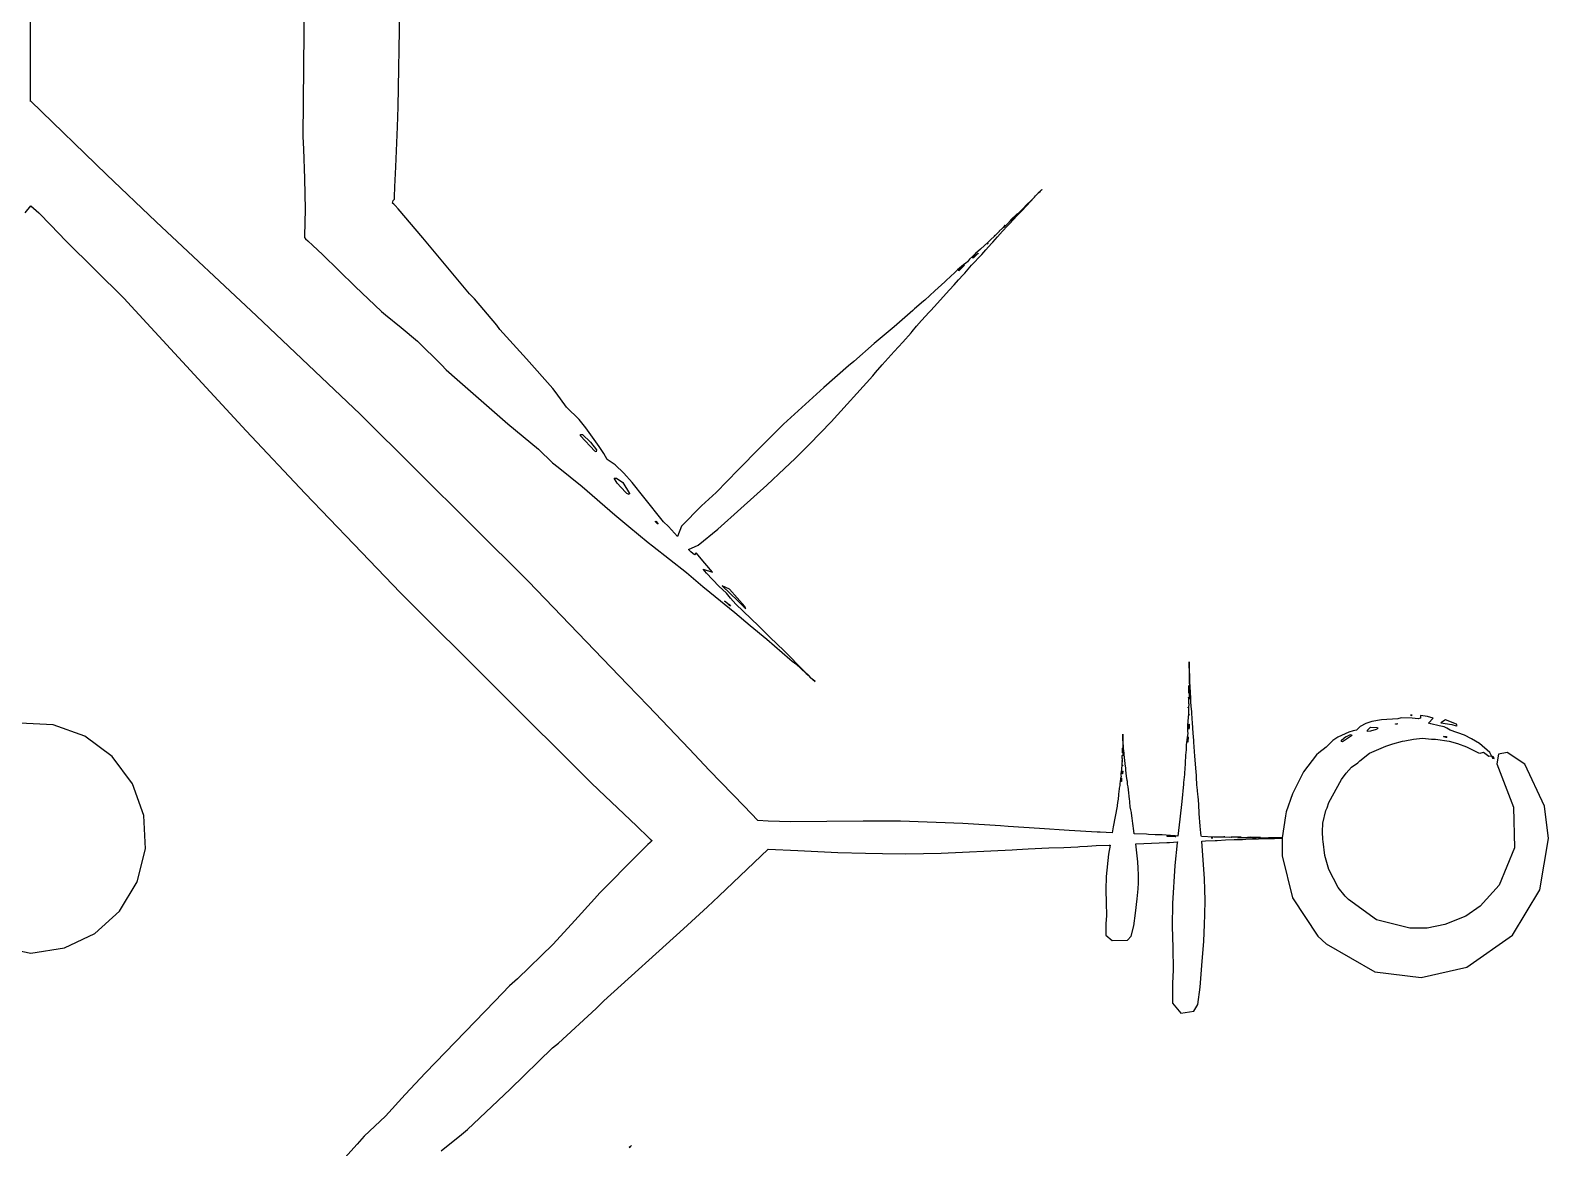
# Model space of a CAD drawing. Extents: x 0 to 153, y 0 to 357.
# Drawn here: x 76.55 to 105.83, y 67.46 to 89.02 of the extents above; entities that cross this region are included whole.
import ezdxf

# ---------------------------------------------------------------- set-up
doc = ezdxf.new("R2010")
doc.units = 0

msp = doc.modelspace()

# ---------------------------------------------------------------- linework, layer by layer
at = {"layer": 'Layer 1'}
for p, q in [((81.837107, 90.47021), (81.802173, 86.96647)), ((76.554181, 87.647554), (76.55303, 89.354234)), ((83.639966, 87.540773), (83.676122, 89.396313)), ((76.556964, 87.650438), (76.554181, 87.647554)), ((78.019724, 86.233688), (76.556964, 87.650438)), ((83.629722, 87.155582), (83.639966, 87.540773)), ((81.802173, 86.96647), (81.813434, 86.721752)), ((83.59872, 86.385658), (83.629722, 87.155582)), ((81.813434, 86.721752), (81.838532, 86.162069)), ((83.580813, 86.000755), (83.59872, 86.385658)), ((78.977571, 85.321597), (78.019724, 86.233688)), ((81.838532, 86.162069), (81.850064, 85.558258)), ((83.56833, 85.760277), (83.570974, 85.808373)), ((83.570974, 85.808373), (83.580813, 86.000755)), ((95.76287, 85.64104), (95.90139, 85.786384)), ((95.984561, 85.874668), (95.852199, 85.742151)), ((95.90139, 85.786384), (95.914618, 85.800424)), ((95.914618, 85.800424), (95.933611, 85.821523)), ((95.933611, 85.821523), (95.998804, 85.888172)), ((96.01902, 85.909099), (95.984561, 85.874668)), ((95.998804, 85.888172), (96.018884, 85.908947)), ((96.018884, 85.908947), (96.020377, 85.91044)), ((96.022819, 85.912898), (96.01902, 85.909099)), ((96.020377, 85.91044), (96.022819, 85.912898)), ((96.042394, 85.932709), (96.022855, 85.912883)), ((96.022855, 85.912883), (96.040635, 85.930827)), ((96.040635, 85.930827), (96.0525, 85.9429)), ((96.0525, 85.9429), (96.042394, 85.932709)), ((96.0525, 85.9429), (96.054738, 85.945138)), ((96.054738, 85.945138), (96.0525, 85.9429)), ((96.0525, 85.9429), (96.0525, 85.9429)), ((76.448684, 85.498597), (76.55695, 85.631439)), ((76.55695, 85.631439), (76.558104, 85.630522)), ((76.558104, 85.630522), (76.713583, 85.49402)), ((76.713583, 85.49402), (76.947545, 85.256999)), ((81.850064, 85.558258), (81.835481, 85.051574)), ((83.534277, 85.680298), (83.545944, 85.735687)), ((83.556527, 85.662608), (83.534277, 85.680298)), ((83.545944, 85.735687), (83.561274, 85.748881)), ((83.563865, 85.658996), (83.556527, 85.662608)), ((83.561274, 85.748881), (83.56833, 85.760277)), ((83.582111, 85.640443), (83.563865, 85.658996)), ((83.642283, 85.570912), (83.582111, 85.640443)), ((84.120528, 85.012096), (83.642283, 85.570912)), ((95.686269, 85.575273), (95.540761, 85.42751)), ((95.576522, 85.442954), (95.665726, 85.538063)), ((95.665726, 85.538063), (95.76287, 85.64104)), ((95.760279, 85.649707), (95.686269, 85.575273)), ((95.852199, 85.742151), (95.760279, 85.649707)), ((76.947545, 85.256999), (77.235578, 84.956689)), ((80.913341, 83.511947), (78.977571, 85.321597)), ((95.292959, 85.203584), (95.228175, 85.142599)), ((95.348788, 85.255733), (95.292959, 85.203584)), ((95.29636, 85.140677), (95.393501, 85.244092)), ((95.317041, 85.209062), (95.348788, 85.255733)), ((95.341594, 85.232515), (95.317041, 85.209062)), ((95.425101, 85.31485), (95.341594, 85.232515)), ((95.393501, 85.244092), (95.433252, 85.287492)), ((95.4734, 85.363694), (95.425101, 85.31485)), ((95.4312, 85.3287), (95.53153, 85.430198)), ((95.461454, 85.367688), (95.4312, 85.3287)), ((95.4312, 85.3287), (95.4312, 85.3287)), ((95.433252, 85.287492), (95.576522, 85.442954)), ((95.571758, 85.473547), (95.461454, 85.367688)), ((95.502977, 85.39144), (95.4734, 85.363694)), ((95.533194, 85.402629), (95.502395, 85.371356)), ((95.502395, 85.371356), (95.5288, 85.4001)), ((95.540761, 85.42751), (95.502977, 85.39144)), ((95.5288, 85.4001), (95.53896, 85.409309)), ((95.53153, 85.430198), (95.573454, 85.471733)), ((95.53896, 85.409309), (95.533194, 85.402629)), ((95.582338, 85.481974), (95.571758, 85.473547)), ((95.573454, 85.471733), (95.582338, 85.481974)), ((77.235578, 84.956689), (78.360028, 83.846059)), ((81.835481, 85.051574), (81.833988, 85.019726)), ((81.833988, 85.019726), (81.854813, 84.997052)), ((81.854813, 84.997052), (81.901959, 84.954024)), ((81.901959, 84.954024), (81.996252, 84.867975)), ((85.014813, 83.936366), (84.120528, 85.012096)), ((95.020324, 84.931917), (94.86817, 84.793817)), ((94.973864, 84.782924), (95.08342, 84.90393)), ((95.017789, 84.909186), (95.00144, 84.893179)), ((95.00212, 84.895569), (95.018263, 84.911444)), ((95.018263, 84.911444), (95.017789, 84.909186)), ((95.052345, 84.965138), (95.020324, 84.931917)), ((95.153826, 85.060924), (95.052345, 84.965138)), ((95.08342, 84.90393), (95.107299, 84.93025)), ((95.107299, 84.93025), (95.201999, 85.03599)), ((95.136568, 85.054713), (95.1462, 85.0627)), ((95.143214, 85.061664), (95.136568, 85.054713)), ((95.150337, 85.067822), (95.143214, 85.061664)), ((95.1462, 85.0627), (95.150337, 85.067822)), ((95.213115, 85.116922), (95.153826, 85.060924)), ((95.201999, 85.03599), (95.29636, 85.140677)), ((95.233873, 85.139613), (95.213115, 85.116922)), ((95.228175, 85.142599), (95.233873, 85.139613)), ((81.996252, 84.867975), (82.181582, 84.694908)), ((82.181582, 84.694908), (82.811502, 84.076227)), ((94.717641, 84.656313), (94.661403, 84.599773)), ((94.699795, 84.484589), (94.893682, 84.695127)), ((94.776589, 84.711296), (94.717641, 84.656313)), ((94.751464, 84.644115), (94.722294, 84.620524)), ((94.722294, 84.620524), (94.7254, 84.63)), ((94.7254, 84.63), (94.725415, 84.629998)), ((94.725415, 84.629998), (94.758043, 84.668662)), ((94.808512, 84.698976), (94.751464, 84.644115)), ((94.758043, 84.668662), (94.822895, 84.720439)), ((94.86817, 84.793817), (94.776589, 84.711296)), ((94.817671, 84.708219), (94.808512, 84.698976)), ((94.826625, 84.721201), (94.817671, 84.708219)), ((94.822895, 84.720439), (94.826625, 84.721201)), ((94.893682, 84.695127), (94.973864, 84.782924)), ((95.00144, 84.893179), (95.00212, 84.895569)), ((94.378109, 84.347895), (94.294873, 84.265486)), ((94.429473, 84.393734), (94.378109, 84.347895)), ((94.543369, 84.49018), (94.429473, 84.393734)), ((94.452509, 84.380158), (94.4553, 84.3898)), ((94.458546, 84.383076), (94.452509, 84.380158)), ((94.4553, 84.3898), (94.45536, 84.38979)), ((94.45536, 84.38979), (94.506981, 84.44182)), ((94.558876, 84.478859), (94.458546, 84.383076)), ((94.506981, 84.44182), (94.555758, 84.484947)), ((94.536107, 84.298396), (94.567176, 84.334145)), ((94.586174, 84.525458), (94.543369, 84.49018)), ((94.555758, 84.484947), (94.563761, 84.486135)), ((94.563761, 84.486135), (94.558876, 84.478859)), ((94.567176, 84.334145), (94.699795, 84.484589)), ((94.621381, 84.552695), (94.586174, 84.525458)), ((94.661403, 84.599773), (94.621381, 84.552695)), ((82.811502, 84.076227), (83.318511, 83.594316)), ((94.180571, 84.168379), (93.988866, 83.992555)), ((94.207229, 84.191581), (94.180571, 84.168379)), ((94.294873, 84.265486), (94.207229, 84.191581)), ((94.27447, 84.009771), (94.361572, 84.107761)), ((94.361572, 84.107761), (94.44765, 84.205579)), ((94.44765, 84.205579), (94.536107, 84.298396)), ((78.360028, 83.846059), (78.495091, 83.69809)), ((85.112361, 83.836138), (85.014813, 83.936366)), ((85.541494, 83.329149), (85.112361, 83.836138)), ((93.769819, 83.792946), (93.600297, 83.643402)), ((93.796955, 83.81462), (93.769819, 83.792946)), ((93.988866, 83.992555), (93.796955, 83.81462)), ((93.979723, 83.681002), (94.27447, 84.009771)), ((78.495091, 83.69809), (79.864911, 82.20758)), ((82.910371, 81.613637), (80.913341, 83.511947)), ((83.318511, 83.594316), (83.400525, 83.530093)), ((83.400525, 83.530093), (83.696697, 83.286612)), ((93.565632, 83.610585), (93.204202, 83.300423)), ((93.600297, 83.643402), (93.565632, 83.610585)), ((93.732595, 83.416424), (93.883598, 83.577178)), ((93.883598, 83.577178), (93.916025, 83.609673)), ((93.916025, 83.609673), (93.979723, 83.681002)), ((83.696697, 83.286612), (84.017222, 83.018439)), ((85.599967, 83.244589), (85.541494, 83.329149)), ((86.118304, 82.678057), (85.599967, 83.244589)), ((93.204202, 83.300423), (92.823437, 82.973757)), ((93.372996, 83.004323), (93.533496, 83.180969)), ((93.533496, 83.180969), (93.555882, 83.208443)), ((93.555882, 83.208443), (93.63993, 83.308333)), ((93.63993, 83.308333), (93.732595, 83.416424)), ((84.017222, 83.018439), (84.479188, 82.565854)), ((92.823437, 82.973757), (92.425648, 82.629251)), ((93.203338, 82.819657), (93.372996, 83.004323)), ((84.479188, 82.565854), (84.570224, 82.466557)), ((86.623956, 82.105637), (86.118304, 82.678057)), ((92.425648, 82.629251), (92.326672, 82.542555)), ((92.84707, 82.41709), (92.971812, 82.562152)), ((92.971812, 82.562152), (93.203338, 82.819657)), ((84.570224, 82.466557), (84.780516, 82.280753)), ((84.780516, 82.280753), (85.755875, 81.427223)), ((92.326672, 82.542555), (91.847614, 82.126941)), ((91.990436, 81.466433), (92.792734, 82.353389)), ((92.792734, 82.353389), (92.84707, 82.41709)), ((79.864911, 82.20758), (80.711577, 81.293181)), ((86.688263, 82.023759), (86.623956, 82.105637)), ((86.887565, 81.749211), (86.688263, 82.023759)), ((91.847614, 82.126941), (91.071433, 81.416729)), ((87.133267, 81.509071), (86.887565, 81.749211)), ((86.157281, 78.384197), (82.910371, 81.613637)), ((85.755875, 81.427223), (86.050351, 81.178822)), ((87.260936, 81.351673), (87.133267, 81.509071)), ((91.071433, 81.416729), (90.621543, 80.972571)), ((91.783533, 81.25156), (91.990436, 81.466433)), ((80.711577, 81.293181), (81.846207, 80.079201)), ((86.050351, 81.178822), (86.347136, 80.936139)), ((87.155694, 81.218715), (87.196396, 81.222889)), ((87.1557, 81.2187), (87.155694, 81.218715)), ((87.158815, 81.195533), (87.1557, 81.2187)), ((87.434027, 80.895562), (87.158815, 81.195533)), ((87.196396, 81.222889), (87.35181, 81.074344)), ((87.517425, 80.99114), (87.260936, 81.351673)), ((91.568562, 81.027617), (91.783533, 81.25156)), ((86.347136, 80.936139), (86.617666, 80.674951)), ((87.35181, 81.074344), (87.469234, 80.922017)), ((87.459941, 80.885774), (87.434027, 80.895562)), ((87.469234, 80.922017), (87.459941, 80.885774)), ((87.608326, 80.852942), (87.517425, 80.99114)), ((87.674059, 80.735636), (87.608326, 80.852942)), ((90.621543, 80.972571), (90.198379, 80.536165)), ((91.297149, 80.759969), (91.568562, 81.027617)), ((86.617666, 80.674951), (86.72756, 80.588851)), ((86.72756, 80.588851), (87.188993, 80.220009)), ((87.827845, 80.633881), (87.674059, 80.735636)), ((87.996487, 80.471567), (87.827845, 80.633881)), ((90.198379, 80.536165), (89.771149, 80.102844)), ((90.752218, 80.244177), (91.091127, 80.561801)), ((91.091127, 80.561801), (91.297149, 80.759969)), ((87.188993, 80.220009), (87.823058, 79.667771)), ((87.809636, 80.376175), (87.8503, 80.3802)), ((87.867703, 80.279609), (87.809636, 80.376175)), ((87.8503, 80.3802), (87.850338, 80.38016)), ((87.850338, 80.38016), (87.976582, 80.297161)), ((88.024201, 80.107897), (87.867703, 80.279609)), ((87.976582, 80.297161), (88.101942, 80.080372)), ((88.152101, 80.293174), (87.996487, 80.471567)), ((88.378065, 80.008381), (88.152101, 80.293174)), ((90.247585, 79.789893), (90.752218, 80.244177)), ((81.846207, 80.079201), (82.785129, 79.10558)), ((88.051472, 80.081239), (88.024201, 80.107897)), ((88.09794, 80.063177), (88.051472, 80.081239)), ((88.101942, 80.080372), (88.09794, 80.063177)), ((88.755709, 79.534646), (88.378065, 80.008381)), ((89.771149, 80.102844), (89.492071, 79.841758)), ((87.823058, 79.667771), (88.090401, 79.44247)), ((89.492071, 79.841758), (89.105811, 79.453533)), ((89.803122, 79.393967), (90.247585, 79.789893)), ((88.090401, 79.44247), (88.462686, 79.138393)), ((88.596686, 79.544978), (88.6075, 79.5466)), ((88.642815, 79.495964), (88.596686, 79.544978)), ((88.6075, 79.5466), (88.60754, 79.54664)), ((88.60754, 79.54664), (88.653669, 79.498916)), ((88.653669, 79.498916), (88.642815, 79.495964)), ((88.856852, 79.444476), (88.755709, 79.534646)), ((89.026307, 79.24965), (88.856852, 79.444476)), ((89.105811, 79.453533), (89.026307, 79.24965)), ((89.425749, 79.083023), (89.803122, 79.393967)), ((82.785129, 79.10558), (83.684638, 78.167576)), ((88.462686, 79.138393), (88.543887, 79.072441)), ((88.543887, 79.072441), (88.874112, 78.814849)), ((89.239062, 79.003282), (89.425749, 79.083023)), ((88.874112, 78.814849), (89.201422, 78.558241)), ((89.283167, 78.953763), (89.237651, 79.003386)), ((89.237651, 79.003386), (89.239062, 79.003282)), ((89.355075, 78.898391), (89.283167, 78.953763)), ((89.3856, 78.936773), (89.355075, 78.898391)), ((89.556412, 78.738758), (89.3856, 78.936773)), ((89.201422, 78.558241), (89.516252, 78.284742)), ((89.590262, 78.545064), (89.524259, 78.619785)), ((89.524259, 78.619785), (89.700972, 78.566603)), ((89.700972, 78.566603), (89.556412, 78.738758)), ((89.828503, 78.296785), (89.590262, 78.545064)), ((88.067211, 76.396167), (86.157281, 78.384197)), ((89.516252, 78.284742), (89.651854, 78.176578)), ((89.651854, 78.176578), (90.136206, 77.78462)), ((89.973401, 78.156803), (89.828503, 78.296785)), ((89.8906, 78.3006), (90.192606, 78.010583)), ((90.029595, 78.236578), (89.8906, 78.3006)), ((89.8906, 78.3006), (89.8906, 78.3006)), ((90.329501, 77.902283), (90.029595, 78.236578)), ((83.684638, 78.167576), (87.370248, 74.492836)), ((90.028199, 77.922261), (89.936144, 78.012366)), ((89.936144, 78.012366), (90.0263, 77.9408)), ((90.049581, 78.064886), (89.973401, 78.156803)), ((90.0263, 77.9408), (90.050247, 77.90778)), ((90.0263, 77.9408), (90.0263, 77.9408)), ((90.050247, 77.90778), (90.028199, 77.922261)), ((90.150317, 77.948836), (90.049581, 78.064886)), ((90.590033, 77.52854), (90.150317, 77.948836)), ((90.192606, 78.010583), (90.313897, 77.887207)), ((90.313897, 77.887207), (90.348021, 77.86516)), ((90.348021, 77.86516), (90.329501, 77.902283)), ((90.136206, 77.78462), (90.430281, 77.537986)), ((90.430281, 77.537986), (90.748297, 77.269167)), ((90.809483, 77.312499), (90.590033, 77.52854)), ((91.082318, 77.044597), (90.809483, 77.312499)), ((90.748297, 77.269167), (91.194795, 76.882893)), ((91.471564, 76.656844), (91.082318, 77.044597)), ((91.194795, 76.882893), (91.238751, 76.847022)), ((91.238751, 76.847022), (91.307811, 76.798333)), ((91.307811, 76.798333), (91.508471, 76.612326)), ((98.8959, 76.8362), (98.895968, 76.824065)), ((98.896035, 76.822267), (98.8959, 76.8362)), ((98.8959, 76.8362), (98.8959, 76.8362)), ((98.895968, 76.824065), (98.896103, 76.80541)), ((98.896029, 76.800964), (98.896, 76.7673)), ((98.896, 76.7673), (98.896068, 76.637478)), ((98.896503, 76.780951), (98.896029, 76.800964)), ((98.896103, 76.80541), (98.896035, 76.822267)), ((98.8961, 76.8054), (98.896168, 76.800884)), ((98.8961, 76.8023), (98.8961, 76.8054)), ((98.896168, 76.800884), (98.8961, 76.8023)), ((98.89759, 76.716336), (98.896503, 76.780951)), ((98.899001, 76.696663), (98.89759, 76.716336)), ((91.571688, 76.556277), (91.471564, 76.656844)), ((91.508471, 76.612326), (91.571688, 76.556277)), ((91.57197, 76.55599), (91.571687, 76.556227)), ((91.571687, 76.556227), (91.576302, 76.551582)), ((91.5873, 76.5411), (91.57197, 76.55599)), ((91.576302, 76.551582), (91.5873, 76.5411)), ((91.642897, 76.488332), (91.587339, 76.541178)), ((91.587339, 76.541178), (91.636928, 76.493116)), ((91.636928, 76.493116), (91.6798, 76.4526)), ((91.6798, 76.4526), (91.642897, 76.488332)), ((91.6798, 76.4526), (91.6798, 76.4526)), ((98.896068, 76.637478), (98.896474, 76.547119)), ((98.896474, 76.547119), (98.896756, 76.474365)), ((98.896756, 76.474365), (98.898385, 76.330655)), ((98.899613, 76.683333), (98.899001, 76.696663)), ((98.904428, 76.544183), (98.899613, 76.683333)), ((98.908568, 76.446128), (98.904428, 76.544183)), ((98.912705, 76.355786), (98.908568, 76.446128)), ((88.464052, 75.983891), (88.067211, 76.396167)), ((98.884071, 76.152364), (98.881494, 76.099433)), ((98.894654, 76.113934), (98.884071, 76.152364)), ((98.887856, 76.368285), (98.88467, 76.262308)), ((98.88467, 76.262308), (98.890842, 76.22839)), ((98.889349, 76.377578), (98.887856, 76.368285)), ((98.8903, 76.3682), (98.889349, 76.377578)), ((98.890029, 76.327312), (98.8903, 76.3682)), ((98.890842, 76.22839), (98.890029, 76.327312)), ((98.895402, 76.137457), (98.894654, 76.113934)), ((98.896282, 76.21876), (98.895402, 76.137457)), ((98.897166, 76.294429), (98.895876, 76.266345)), ((98.895876, 76.266345), (98.896282, 76.21876)), ((98.898385, 76.330655), (98.897166, 76.294429)), ((98.909423, 76.311186), (98.9101, 76.3207)), ((98.911051, 76.284155), (98.909423, 76.311186)), ((98.9101, 76.3207), (98.910712, 76.314596)), ((98.910712, 76.314596), (98.911051, 76.284155)), ((98.921319, 76.209361), (98.912705, 76.355786)), ((98.923966, 76.168628), (98.921319, 76.209361)), ((98.928374, 76.070333), (98.923966, 76.168628)), ((89.252036, 75.154457), (88.464052, 75.983891)), ((98.880816, 75.832686), (98.870843, 75.690446)), ((98.876774, 75.96296), (98.876097, 75.956469)), ((98.876097, 75.956469), (98.8763, 75.9498)), ((98.8763, 75.9498), (98.877454, 75.958416)), ((98.877454, 75.958416), (98.876774, 75.96296)), ((98.881494, 76.099433), (98.878782, 76.037821)), ((98.878782, 76.037821), (98.884954, 76.039128)), ((98.884003, 75.961337), (98.879933, 75.864653)), ((98.879933, 75.864653), (98.880816, 75.832686)), ((98.886311, 76.017863), (98.884003, 75.961337)), ((98.884954, 76.039128), (98.886311, 76.017863)), ((98.935633, 75.972766), (98.928374, 76.070333)), ((98.943501, 75.874553), (98.935633, 75.972766)), ((98.945195, 75.849963), (98.943501, 75.874553)), ((98.953269, 75.73695), (98.945195, 75.849963)), ((76.990887, 75.616698), (76.346529, 75.64944)), ((77.598727, 75.400365), (76.990887, 75.616698)), ((98.864467, 75.605107), (98.861685, 75.549295)), ((98.861685, 75.549295), (98.861823, 75.49398)), ((98.870843, 75.690446), (98.864467, 75.605107)), ((98.88161, 75.574988), (98.8908, 75.6322)), ((98.885883, 75.540017), (98.88161, 75.574988)), ((98.890361, 75.533876), (98.885883, 75.540017)), ((98.894296, 75.559722), (98.890361, 75.533876)), ((98.8908, 75.6322), (98.890836, 75.632146)), ((98.890836, 75.632146), (98.892938, 75.63435)), ((98.892938, 75.63435), (98.895789, 75.623583)), ((98.893742, 75.805808), (98.893957, 75.821494)), ((98.894962, 75.804281), (98.893742, 75.805808)), ((98.893957, 75.821494), (98.895244, 75.82017)), ((98.895856, 75.614552), (98.894296, 75.559722)), ((98.895244, 75.82017), (98.894962, 75.804281)), ((98.895789, 75.623583), (98.895856, 75.614552)), ((98.958696, 75.654645), (98.953269, 75.73695)), ((98.970499, 75.456412), (98.958696, 75.654645)), ((102.194613, 75.584495), (102.124537, 75.515878)), ((102.302337, 75.643527), (102.194613, 75.584495)), ((102.419964, 75.682025), (102.302337, 75.643527)), ((102.335091, 75.518521), (102.393023, 75.571127)), ((102.393023, 75.571127), (102.523268, 75.565276)), ((102.605903, 75.716944), (102.419964, 75.682025)), ((102.515535, 75.533292), (102.498167, 75.526849)), ((102.53134, 75.555627), (102.515535, 75.533292)), ((102.523268, 75.565276), (102.53134, 75.555627)), ((102.916999, 75.734004), (102.605903, 75.716944)), ((102.872964, 75.631926), (102.874795, 75.640035)), ((102.905591, 75.634861), (102.872964, 75.631926)), ((102.874795, 75.640035), (102.906949, 75.643816)), ((102.906949, 75.643816), (102.905591, 75.634861)), ((102.983817, 75.753167), (102.916999, 75.734004)), ((103.191871, 75.747859), (102.983817, 75.753167)), ((103.179456, 75.80843), (103.164939, 75.804987)), ((103.164939, 75.804987), (103.184, 75.7986)), ((103.193768, 75.805043), (103.179456, 75.80843)), ((103.184, 75.7986), (103.193768, 75.805043)), ((103.184, 75.7986), (103.184, 75.7986)), ((103.312146, 75.734258), (103.191871, 75.747859)), ((103.357866, 75.746163), (103.312146, 75.734258)), ((103.490488, 75.777351), (103.35746, 75.798041)), ((103.35746, 75.798041), (103.357866, 75.746163)), ((103.601943, 75.745638), (103.490488, 75.777351)), ((103.50765, 75.652634), (103.601943, 75.745638)), ((103.55466, 75.638746), (103.50765, 75.652634)), ((103.717265, 75.601623), (103.55466, 75.638746)), ((103.81298, 75.582731), (103.717265, 75.601623)), ((103.838392, 75.713931), (103.75, 75.6569)), ((103.75, 75.6569), (103.957241, 75.622776)), ((103.75, 75.6569), (103.75, 75.6569)), ((103.864401, 75.553408), (103.81298, 75.582731)), ((104.052686, 75.630526), (103.838392, 75.713931)), ((103.928776, 75.513248), (103.864401, 75.553408)), ((103.957241, 75.622776), (104.040271, 75.597117)), ((104.040271, 75.597117), (104.064624, 75.605225)), ((104.064624, 75.605225), (104.052686, 75.630526)), ((78.12828, 75.00875), (77.598727, 75.400365)), ((97.6134, 75.4397), (97.613468, 75.43256)), ((97.613535, 75.431507), (97.6134, 75.4397)), ((97.6134, 75.4397), (97.6134, 75.4397)), ((97.613468, 75.43256), (97.613671, 75.421553)), ((97.613671, 75.421553), (97.613535, 75.431507)), ((97.614053, 75.407179), (97.613576, 75.418984)), ((97.613576, 75.418984), (97.6136, 75.3992)), ((97.6136, 75.3992), (97.613738, 75.322718)), ((97.613738, 75.322718), (97.614077, 75.269499)), ((97.615136, 75.369124), (97.614053, 75.407179)), ((97.614077, 75.269499), (97.614359, 75.226627)), ((97.616629, 75.357553), (97.615136, 75.369124)), ((97.617171, 75.349699), (97.616629, 75.357553)), ((97.621989, 75.267736), (97.617171, 75.349699)), ((97.626126, 75.209973), (97.621989, 75.267736)), ((98.843574, 75.27933), (98.83964, 75.231691)), ((98.855919, 75.382423), (98.843574, 75.27933)), ((98.861211, 75.420701), (98.855919, 75.382423)), ((98.866841, 75.451294), (98.861211, 75.420701)), ((98.861823, 75.49398), (98.866841, 75.451294)), ((98.864448, 75.340746), (98.868517, 75.385817)), ((98.864786, 75.289969), (98.864448, 75.340746)), ((98.869604, 75.283847), (98.864786, 75.289969)), ((98.868517, 75.385817), (98.873335, 75.390333)), ((98.871774, 75.288256), (98.869604, 75.283847)), ((98.874961, 75.384347), (98.871774, 75.288256)), ((98.873335, 75.390333), (98.874961, 75.384347)), ((98.983049, 75.317686), (98.970499, 75.456412)), ((98.986371, 75.284948), (98.983049, 75.317686)), ((98.989425, 75.196099), (98.986371, 75.284948)), ((101.667662, 75.319288), (101.537417, 75.189263)), ((101.758224, 75.37878), (101.667662, 75.319288)), ((101.971431, 75.477041), (101.758224, 75.37878)), ((101.832558, 75.320457), (101.918, 75.391)), ((101.834934, 75.295407), (101.832558, 75.320457)), ((101.848229, 75.29361), (101.834934, 75.295407)), ((102.02216, 75.404354), (101.848229, 75.29361)), ((101.918, 75.391), (101.918373, 75.390957)), ((101.918373, 75.390957), (102.00873, 75.431862)), ((102.055006, 75.502667), (101.971431, 75.477041)), ((102.00873, 75.431862), (102.028877, 75.41792)), ((102.028877, 75.41792), (102.02216, 75.404354)), ((102.124537, 75.515878), (102.055006, 75.502667)), ((102.333053, 75.491357), (102.335, 75.5186)), ((102.38963, 75.49524), (102.333053, 75.491357)), ((102.335, 75.5186), (102.335091, 75.518521)), ((102.498167, 75.526849), (102.38963, 75.49524)), ((102.684939, 75.208787), (102.819796, 75.251685)), ((102.819796, 75.251685), (103.009398, 75.301254)), ((103.009398, 75.301254), (103.051322, 75.311109)), ((103.051322, 75.311109), (103.221784, 75.344008)), ((103.221784, 75.344008), (103.395514, 75.362815)), ((103.395514, 75.362815), (103.570057, 75.343889)), ((103.570057, 75.343889), (103.643657, 75.340667)), ((103.643657, 75.340667), (103.908627, 75.303952)), ((103.851907, 75.373685), (103.799064, 75.396173)), ((103.799064, 75.396173), (103.851, 75.3937)), ((103.851, 75.3937), (103.851365, 75.393602)), ((103.851365, 75.393602), (103.864593, 75.375822)), ((103.864593, 75.375822), (103.851907, 75.373685)), ((103.908627, 75.303952), (104.068856, 75.258232)), ((104.204532, 75.419381), (103.928776, 75.513248)), ((104.068856, 75.258232), (104.240887, 75.195861)), ((104.3362, 75.352037), (104.204532, 75.419381)), ((104.495074, 75.259152), (104.3362, 75.352037)), ((104.694444, 75.085933), (104.495074, 75.259152)), ((78.519895, 74.479197), (78.12828, 75.00875)), ((89.645216, 74.739097), (89.252036, 75.154457)), ((97.599097, 75.005797), (97.596449, 74.969489)), ((97.596449, 74.969489), (97.602557, 74.970268)), ((97.601673, 75.036968), (97.599097, 75.005797)), ((97.603968, 74.957737), (97.601594, 74.924435)), ((97.612257, 75.014345), (97.601673, 75.036968)), ((97.605459, 75.164151), (97.60227, 75.101723)), ((97.60227, 75.101723), (97.608512, 75.081745)), ((97.602557, 74.970268), (97.603968, 74.957737)), ((97.606952, 75.169629), (97.605459, 75.164151)), ((97.6079, 75.1641), (97.606952, 75.169629)), ((97.607697, 75.140018), (97.6079, 75.1641)), ((97.608512, 75.081745), (97.607697, 75.140018)), ((97.613069, 75.028174), (97.612257, 75.014345)), ((97.613885, 75.076064), (97.613069, 75.028174)), ((97.614766, 75.12065), (97.613476, 75.104097)), ((97.613476, 75.104097), (97.613885, 75.076064)), ((97.614359, 75.226627), (97.615988, 75.141986)), ((97.615988, 75.141986), (97.614766, 75.12065)), ((97.630331, 75.156758), (97.626126, 75.209973)), ((97.62698, 75.130464), (97.627657, 75.136077)), ((97.628673, 75.114555), (97.62698, 75.130464)), ((97.627657, 75.136077), (97.628335, 75.132481)), ((97.628335, 75.132481), (97.628673, 75.114555)), ((97.638947, 75.070502), (97.630331, 75.156758)), ((97.641524, 75.046513), (97.638947, 75.070502)), ((97.646003, 74.988615), (97.641524, 75.046513)), ((97.653262, 74.931141), (97.646003, 74.988615)), ((98.826954, 75.046923), (98.815694, 74.8668)), ((98.829396, 75.07136), (98.826954, 75.046923)), ((98.839096, 75.150524), (98.829396, 75.07136)), ((98.83964, 75.231691), (98.839096, 75.150524)), ((98.99777, 75.10596), (98.989425, 75.196099)), ((99.005435, 75.015249), (98.99777, 75.10596)), ((99.029517, 74.709662), (99.005435, 75.015249)), ((101.353177, 75.038836), (101.101776, 74.709966)), ((101.394895, 75.076623), (101.353177, 75.038836)), ((101.537417, 75.189263), (101.394895, 75.076623)), ((102.187494, 74.927079), (102.37452, 75.072316)), ((102.37452, 75.072316), (102.684939, 75.208787)), ((104.240887, 75.195861), (104.475329, 75.077215)), ((104.475329, 75.077215), (104.503552, 75.072482)), ((104.503552, 75.072482), (104.56881, 75.094157)), ((104.56881, 75.094157), (104.670091, 75.017638)), ((104.670091, 75.017638), (104.724495, 75.018874)), ((104.724495, 75.018874), (104.694444, 75.085933)), ((104.725491, 75.019212), (104.724472, 75.018803)), ((104.724472, 75.018803), (104.725423, 75.014902)), ((104.725423, 75.014902), (104.728, 75.0137)), ((104.728, 75.0137), (104.725491, 75.019212)), ((104.767655, 74.995451), (104.728581, 75.013615)), ((104.728581, 75.013615), (104.745201, 74.977473)), ((104.745201, 74.977473), (104.776, 74.9693)), ((104.776, 74.9693), (104.767655, 74.995451)), ((104.776, 74.9693), (104.776, 74.9693)), ((104.861052, 75.050376), (104.828431, 74.864464)), ((105.023867, 75.085322), (104.861052, 75.050376)), ((105.369832, 74.861294), (105.023867, 75.085322)), ((90.310758, 74.048525), (89.645216, 74.739097)), ((97.582059, 74.714583), (97.579276, 74.681715)), ((97.579276, 74.681715), (97.579479, 74.649138)), ((97.588502, 74.76485), (97.582059, 74.714583)), ((97.598405, 74.848644), (97.588502, 74.76485)), ((97.594374, 74.925358), (97.593697, 74.921526)), ((97.593697, 74.921526), (97.5939, 74.9176)), ((97.5939, 74.9176), (97.595051, 74.92268)), ((97.595051, 74.92268), (97.594374, 74.925358)), ((97.601594, 74.924435), (97.597525, 74.867485)), ((97.597525, 74.867485), (97.598405, 74.848644)), ((97.599167, 74.696813), (97.6084, 74.7305)), ((97.60344, 74.676211), (97.599167, 74.696813)), ((97.607984, 74.672598), (97.60344, 74.676211)), ((97.61185, 74.687813), (97.607984, 74.672598)), ((97.6084, 74.7305), (97.608461, 74.730482)), ((97.608461, 74.730482), (97.610563, 74.731786)), ((97.610563, 74.731786), (97.613343, 74.725427)), ((97.611365, 74.832779), (97.611512, 74.842002)), ((97.612519, 74.831879), (97.611365, 74.832779)), ((97.611512, 74.842002), (97.612801, 74.84124)), ((97.613411, 74.720119), (97.61185, 74.687813)), ((97.612801, 74.84124), (97.612519, 74.831879)), ((97.613343, 74.725427), (97.613411, 74.720119)), ((97.661062, 74.873285), (97.653262, 74.931141)), ((97.662826, 74.858802), (97.661062, 74.873285)), ((97.670898, 74.792223), (97.662826, 74.858802)), ((97.67626, 74.743737), (97.670898, 74.792223)), ((97.688065, 74.626973), (97.67626, 74.743737)), ((98.801989, 74.661627), (98.787813, 74.505214)), ((98.805788, 74.685523), (98.801989, 74.661627)), ((98.815694, 74.8668), (98.805788, 74.685523)), ((99.034879, 74.643489), (99.029517, 74.709662)), ((101.101776, 74.709966), (100.911155, 74.337292)), ((101.830813, 74.56509), (101.925103, 74.685142)), ((101.925103, 74.685142), (102.025704, 74.800057)), ((102.025704, 74.800057), (102.146656, 74.889329)), ((102.146656, 74.889329), (102.187494, 74.927079)), ((104.828431, 74.864464), (104.924352, 74.618406)), ((105.749443, 74.049973), (105.369832, 74.861294)), ((78.736228, 73.871357), (78.519895, 74.479197)), ((87.370248, 74.492836), (87.634944, 74.243487)), ((97.54454, 74.385803), (97.53328, 74.279707)), ((97.546984, 74.400196), (97.54454, 74.385803)), ((97.556684, 74.446833), (97.546984, 74.400196)), ((97.557294, 74.494642), (97.556684, 74.446833)), ((97.56116, 74.522692), (97.557294, 74.494642)), ((97.573508, 74.58342), (97.56116, 74.522692)), ((97.57887, 74.605978), (97.573508, 74.58342)), ((97.584432, 74.623987), (97.57887, 74.605978)), ((97.579479, 74.649138), (97.584432, 74.623987)), ((97.582059, 74.55882), (97.586075, 74.58538)), ((97.582341, 74.528921), (97.582059, 74.55882)), ((97.587156, 74.525309), (97.582341, 74.528921)), ((97.586075, 74.58538), (97.59089, 74.588041)), ((97.589326, 74.527905), (97.587156, 74.525309)), ((97.592583, 74.584514), (97.589326, 74.527905)), ((97.59089, 74.588041), (97.592583, 74.584514)), ((97.700681, 74.545264), (97.688065, 74.626973)), ((97.704005, 74.525966), (97.700681, 74.545264)), ((97.707059, 74.473628), (97.704005, 74.525966)), ((97.715334, 74.420547), (97.707059, 74.473628)), ((97.723066, 74.367109), (97.715334, 74.420547)), ((97.747081, 74.187105), (97.723066, 74.367109)), ((98.786523, 74.472163), (98.750232, 74.143005)), ((98.787813, 74.505214), (98.786523, 74.472163)), ((99.035015, 74.611691), (99.034879, 74.643489)), ((99.041864, 74.458871), (99.035015, 74.611691)), ((99.052786, 74.360511), (99.041864, 74.458871)), ((101.588909, 74.119591), (101.830813, 74.56509)), ((104.924352, 74.618406), (105.149433, 74.030487)), ((87.634944, 74.243487), (88.238823, 73.671592)), ((97.519578, 74.15884), (97.505399, 74.06672)), ((97.523444, 74.172934), (97.519578, 74.15884)), ((97.53328, 74.279707), (97.523444, 74.172934)), ((97.752508, 74.148116), (97.747081, 74.187105)), ((97.752576, 74.129393), (97.752508, 74.148116)), ((97.759428, 74.039364), (97.752576, 74.129393)), ((98.750232, 74.143005), (98.712039, 73.796309)), ((99.063979, 74.270338), (99.052786, 74.360511)), ((99.067575, 74.245901), (99.063979, 74.270338)), ((99.078971, 74.080668), (99.067575, 74.245901)), ((99.089554, 73.907008), (99.078971, 74.080668)), ((100.884429, 74.288078), (100.764019, 73.94318)), ((100.911155, 74.337292), (100.884429, 74.288078)), ((101.556075, 74.015073), (101.588909, 74.119591)), ((78.76897, 73.226999), (78.736228, 73.871357)), ((90.57776, 73.771126), (90.310758, 74.048525)), ((97.467886, 73.853359), (97.429628, 73.649138)), ((97.504112, 74.047246), (97.467886, 73.853359)), ((97.505399, 74.06672), (97.504112, 74.047246)), ((97.770418, 73.981416), (97.759428, 74.039364)), ((97.781543, 73.928299), (97.770418, 73.981416)), ((97.785138, 73.913905), (97.781543, 73.928299)), ((97.796602, 73.816576), (97.785138, 73.913905)), ((97.807186, 73.714279), (97.796602, 73.816576)), ((98.712039, 73.796309), (98.678596, 73.47336)), ((99.108006, 73.667342), (99.089554, 73.907008)), ((100.751468, 73.866864), (100.685804, 73.437802)), ((100.764019, 73.94318), (100.751468, 73.866864)), ((101.469379, 73.721528), (101.532806, 73.967315)), ((101.532806, 73.967315), (101.556075, 74.015073)), ((105.149433, 74.030487), (105.170374, 73.247757)), ((105.826233, 73.426336), (105.749443, 74.049973)), ((88.238823, 73.671592), (88.473603, 73.441985)), ((90.776995, 73.762849), (90.57776, 73.771126)), ((91.213928, 73.750129), (90.776995, 73.762849)), ((91.91013, 73.754439), (91.213928, 73.750129)), ((92.605587, 73.763766), (91.91013, 73.754439)), ((93.328857, 73.75973), (92.605587, 73.763766)), ((94.531327, 73.713076), (93.328857, 73.75973)), ((95.255071, 73.668234), (94.531327, 73.713076)), ((95.405326, 73.659519), (95.255071, 73.668234)), ((96.00588, 73.621854), (95.405326, 73.659519)), ((96.578147, 73.583627), (96.00588, 73.621854)), ((97.121447, 73.547367), (96.578147, 73.583627)), ((97.176054, 73.546063), (97.121447, 73.547367)), ((97.409277, 73.533275), (97.176054, 73.546063)), ((97.429628, 73.649138), (97.409277, 73.533275)), ((97.825567, 73.573112), (97.807186, 73.714279)), ((97.836218, 73.515095), (97.825567, 73.573112)), ((98.07018, 73.506911), (97.836218, 73.515095)), ((98.110537, 73.504467), (98.07018, 73.506911)), ((98.241189, 73.49475), (98.110537, 73.504467)), ((98.375165, 73.494185), (98.241189, 73.49475)), ((98.453787, 73.490302), (98.375165, 73.494185)), ((98.623989, 73.477955), (98.453787, 73.490302)), ((99.12232, 73.535096), (99.108006, 73.667342)), ((99.128966, 73.477266), (99.12232, 73.535096)), ((101.464361, 73.557805), (101.469379, 73.721528)), ((101.474332, 73.408888), (101.464361, 73.557805)), ((78.609813, 72.587892), (78.76897, 73.226999)), ((88.457926, 73.309425), (88.264116, 73.117277)), ((88.500933, 73.351837), (88.457926, 73.309425)), ((88.473603, 73.441985), (88.498024, 73.41814)), ((88.498024, 73.41814), (88.499717, 73.417011)), ((88.499717, 73.417011), (88.503104, 73.414671)), ((88.503781, 73.354061), (88.500933, 73.351837)), ((88.503104, 73.414671), (88.509956, 73.409667)), ((88.509547, 73.358622), (88.503781, 73.354061)), ((88.531933, 73.378922), (88.509547, 73.358622)), ((88.509956, 73.409667), (88.538514, 73.386384)), ((88.538514, 73.386384), (88.531933, 73.378922)), ((89.828012, 72.312862), (90.775344, 73.220849)), ((90.775344, 73.220849), (91.346186, 73.192)), ((91.346186, 73.192), (92.121961, 73.156404)), ((94.11247, 73.145143), (95.4791, 73.204974)), ((95.4791, 73.204974), (95.574545, 73.211623)), ((95.574545, 73.211623), (95.792844, 73.225971)), ((95.792844, 73.225971), (96.188395, 73.244355)), ((96.188395, 73.244355), (96.47507, 73.254953)), ((96.47507, 73.254953), (96.74784, 73.2664)), ((96.74784, 73.2664), (96.788197, 73.269978)), ((96.788197, 73.269978), (96.93703, 73.281137)), ((96.93703, 73.281137), (97.099361, 73.29211)), ((97.099361, 73.29211), (97.351645, 73.298962)), ((97.368943, 73.298996), (97.338418, 73.123028)), ((97.351645, 73.298962), (97.368943, 73.298996)), ((97.86372, 73.321117), (98.017777, 73.328454)), ((97.906336, 72.973541), (97.86372, 73.321117)), ((98.017777, 73.328454), (98.16749, 73.33617)), ((98.16749, 73.33617), (98.316323, 73.344462)), ((98.316323, 73.344462), (98.462918, 73.347533)), ((98.461567, 73.464372), (98.4716, 73.4692)), ((98.468826, 73.462185), (98.461567, 73.464372)), ((98.462918, 73.347533), (98.516984, 73.35084)), ((98.627494, 73.458979), (98.468826, 73.462185)), ((98.4716, 73.4692), (98.471676, 73.469187)), ((98.471676, 73.469187), (98.555522, 73.469495)), ((98.516984, 73.35084), (98.66731, 73.359115)), ((98.555522, 73.469495), (98.629938, 73.465456)), ((98.665616, 73.341564), (98.620777, 72.903104)), ((98.678596, 73.47336), (98.623989, 73.477955)), ((98.637332, 73.460641), (98.627494, 73.458979)), ((98.629938, 73.465456), (98.637332, 73.460641)), ((98.66731, 73.359115), (98.665616, 73.341564)), ((99.129985, 73.463171), (99.128966, 73.477266)), ((99.132426, 73.463053), (99.129985, 73.463171)), ((99.367206, 73.453099), (99.132426, 73.463053)), ((99.136128, 73.377733), (99.209051, 73.380634)), ((99.188768, 72.64936), (99.136128, 73.377733)), ((99.209051, 73.380634), (99.3956, 73.388688)), ((99.320662, 73.438978), (99.323165, 73.440154)), ((99.346909, 73.438695), (99.320662, 73.438978)), ((99.323165, 73.440154), (99.349079, 73.440002)), ((99.349079, 73.440002), (99.346909, 73.438695)), ((99.419982, 73.453979), (99.367206, 73.453099)), ((99.3956, 73.388688), (99.43624, 73.390435)), ((99.579598, 73.449944), (99.419982, 73.453979)), ((99.43624, 73.390435), (99.598368, 73.398253)), ((99.571643, 73.457838), (99.560653, 73.457618)), ((99.560653, 73.457618), (99.5749, 73.4565)), ((99.58243, 73.457177), (99.571643, 73.457838)), ((99.5749, 73.4565), (99.58243, 73.457177)), ((99.672875, 73.447587), (99.579598, 73.449944)), ((99.598368, 73.398253), (99.759412, 73.405529)), ((99.708012, 73.448998), (99.672875, 73.447587)), ((99.807528, 73.452438), (99.705841, 73.455103)), ((99.705841, 73.455103), (99.708012, 73.448998)), ((99.759412, 73.405529), (99.92169, 73.409974)), ((99.894901, 73.449845), (99.807528, 73.452438)), ((99.831475, 73.439262), (99.894901, 73.449845)), ((99.870278, 73.4385), (99.831475, 73.439262)), ((100.004525, 73.437653), (99.870278, 73.4385)), ((99.92169, 73.409974), (99.988916, 73.412567)), ((99.988916, 73.412567), (100.230617, 73.421184)), ((100.083078, 73.438062), (100.004525, 73.437653)), ((100.077, 73.4493), (100.020965, 73.443108)), ((100.020965, 73.443108), (100.184247, 73.443924)), ((100.251867, 73.446145), (100.077, 73.4493)), ((100.129411, 73.436755), (100.083078, 73.438062)), ((100.112777, 73.422857), (100.157413, 73.424517)), ((100.163044, 73.423179), (100.112777, 73.422857)), ((100.189242, 73.435533), (100.129411, 73.436755)), ((100.157413, 73.424517), (100.17315, 73.423822)), ((100.17315, 73.423822), (100.163044, 73.423179)), ((100.184247, 73.443924), (100.251743, 73.443687)), ((100.426467, 73.437162), (100.189242, 73.435533)), ((100.230617, 73.421184), (100.379721, 73.425355)), ((100.251743, 73.443687), (100.267265, 73.444635)), ((100.267265, 73.444635), (100.251867, 73.446145)), ((100.379721, 73.425355), (100.541581, 73.429526)), ((100.546536, 73.437444), (100.426467, 73.437162)), ((100.541581, 73.429526), (100.685596, 73.432529)), ((100.685804, 73.437802), (100.546536, 73.437444)), ((100.685596, 73.432529), (100.685596, 73.092703)), ((101.48167, 73.369002), (101.474332, 73.408888)), ((101.511382, 73.100471), (101.48167, 73.369002)), ((105.170374, 73.247757), (104.873138, 72.523357)), ((105.658746, 72.435353), (105.826233, 73.426336)), ((88.264116, 73.117277), (87.531352, 72.381118)), ((92.121961, 73.156404), (92.653052, 73.141378)), ((92.653052, 73.141378), (92.980091, 73.135798)), ((92.980091, 73.135798), (93.416141, 73.133171)), ((93.416141, 73.133171), (93.771264, 73.139479)), ((93.771264, 73.139479), (94.11247, 73.145143)), ((97.338418, 73.123028), (97.291744, 72.693915)), ((97.912034, 72.851793), (97.906336, 72.973541)), ((98.620777, 72.903104), (98.574106, 72.174627)), ((100.685596, 73.092703), (100.885102, 72.283417)), ((101.587427, 72.827294), (101.511382, 73.100471)), ((97.291744, 72.693915), (97.287674, 72.435815)), ((97.918341, 72.725075), (97.912034, 72.851793)), ((97.915697, 72.569461), (97.918341, 72.725075)), ((99.194466, 72.442663), (99.188768, 72.64936)), ((101.765156, 72.480178), (101.587427, 72.827294)), ((78.270432, 72.023437), (78.609813, 72.587892)), ((87.531352, 72.381118), (87.430071, 72.265125)), ((89.608968, 72.106352), (89.828012, 72.312862)), ((97.287674, 72.435815), (97.297035, 72.187652)), ((97.895075, 72.263247), (97.910134, 72.452765)), ((97.910134, 72.452765), (97.915697, 72.569461)), ((99.200776, 72.227536), (99.194466, 72.442663)), ((101.902186, 72.314231), (101.765156, 72.480178)), ((101.969411, 72.248377), (101.902186, 72.314231)), ((104.873138, 72.523357), (104.503975, 72.118476)), ((105.129354, 71.563894), (105.658746, 72.435353)), ((77.791646, 71.590963), (78.270432, 72.023437)), ((87.430071, 72.265125), (87.049636, 71.843931)), ((89.45437, 71.964609), (89.608968, 72.106352)), ((97.297035, 72.187652), (97.301311, 71.93922)), ((97.859515, 71.986407), (97.895075, 72.263247)), ((98.574106, 72.174627), (98.570104, 71.736458)), ((99.198129, 71.963348), (99.200776, 72.227536)), ((100.885102, 72.283417), (101.375355, 71.545426)), ((102.506628, 71.859199), (101.969411, 72.248377)), ((104.503975, 72.118476), (104.230527, 71.930163)), ((87.049636, 71.843931), (86.631493, 71.387595)), ((89.144902, 71.681696), (89.45437, 71.964609)), ((97.301311, 71.93922), (97.288625, 71.783281)), ((97.288625, 71.783281), (97.290036, 71.559693)), ((97.778179, 71.545091), (97.825121, 71.743775)), ((97.825121, 71.743775), (97.859515, 71.986407)), ((98.570104, 71.736458), (98.579397, 71.31516)), ((99.177507, 71.443515), (99.192567, 71.765248)), ((99.192567, 71.765248), (99.198129, 71.963348)), ((103.150031, 71.697666), (102.506628, 71.859199)), ((103.82785, 71.766192), (103.4846, 71.697101)), ((104.230527, 71.930163), (103.82785, 71.766192)), ((77.208865, 71.314131), (77.791646, 71.590963)), ((87.606582, 70.293746), (89.144902, 71.681696)), ((97.290036, 71.559693), (97.411391, 71.459532)), ((97.411391, 71.459532), (97.702543, 71.468165)), ((97.702543, 71.468165), (97.778179, 71.545091)), ((99.141894, 70.973565), (99.177507, 71.443515)), ((101.375355, 71.545426), (101.537633, 71.391268)), ((103.4846, 71.697101), (103.150031, 71.697666)), ((104.25196, 70.941702), (105.129354, 71.563894)), ((75.692853, 71.391182), (76.5575, 71.2166)), ((76.5575, 71.2166), (77.208865, 71.314131)), ((76.5575, 71.2166), (76.5575, 71.2166)), ((86.631493, 71.387595), (85.94126, 70.719274)), ((98.579397, 71.31516), (98.583738, 70.893407)), ((101.537633, 71.391268), (102.4754, 70.854634)), ((98.583738, 70.893407), (98.570984, 70.628683)), ((99.10757, 70.561645), (99.141894, 70.973565)), ((102.4754, 70.854634), (103.371097, 70.746821)), ((103.371097, 70.746821), (104.25196, 70.941702)), ((85.791612, 70.586266), (85.502834, 70.286701)), ((85.94126, 70.719274), (85.791612, 70.586266)), ((98.570984, 70.628683), (98.57241, 70.249123)), ((99.060625, 70.22433), (99.10757, 70.561645)), ((85.502834, 70.286701), (84.169924, 68.902821)), ((87.460673, 70.145862), (87.606582, 70.293746)), ((86.734823, 69.481229), (87.460673, 70.145862)), ((98.57241, 70.249123), (98.736211, 70.058613)), ((98.736211, 70.058613), (98.98499, 70.093746)), ((98.98499, 70.093746), (99.060625, 70.22433)), ((85.799022, 68.593051), (86.616041, 69.387531)), ((86.616041, 69.387531), (86.734823, 69.481229)), ((84.169924, 68.902821), (83.779188, 68.487204)), ((84.977192, 67.813554), (85.799022, 68.593051)), ((83.779188, 68.487204), (83.39612, 68.068993)), ((83.39612, 68.068993), (82.988693, 67.686517)), ((82.988693, 67.686517), (82.852004, 67.532105)), ((84.47005, 67.399603), (84.860448, 67.713106)), ((84.860448, 67.713106), (84.977192, 67.813554)), ((82.852004, 67.532105), (82.267663, 66.883167)), ((88.123285, 67.487042), (88.099, 67.4625)), ((88.099, 67.4625), (88.120773, 67.484412)), ((88.120773, 67.484412), (88.14065, 67.504475)), ((88.14065, 67.504475), (88.123285, 67.487042))]:
    msp.add_line(p, q, dxfattribs=at)

doc.saveas('drawing.dxf')
